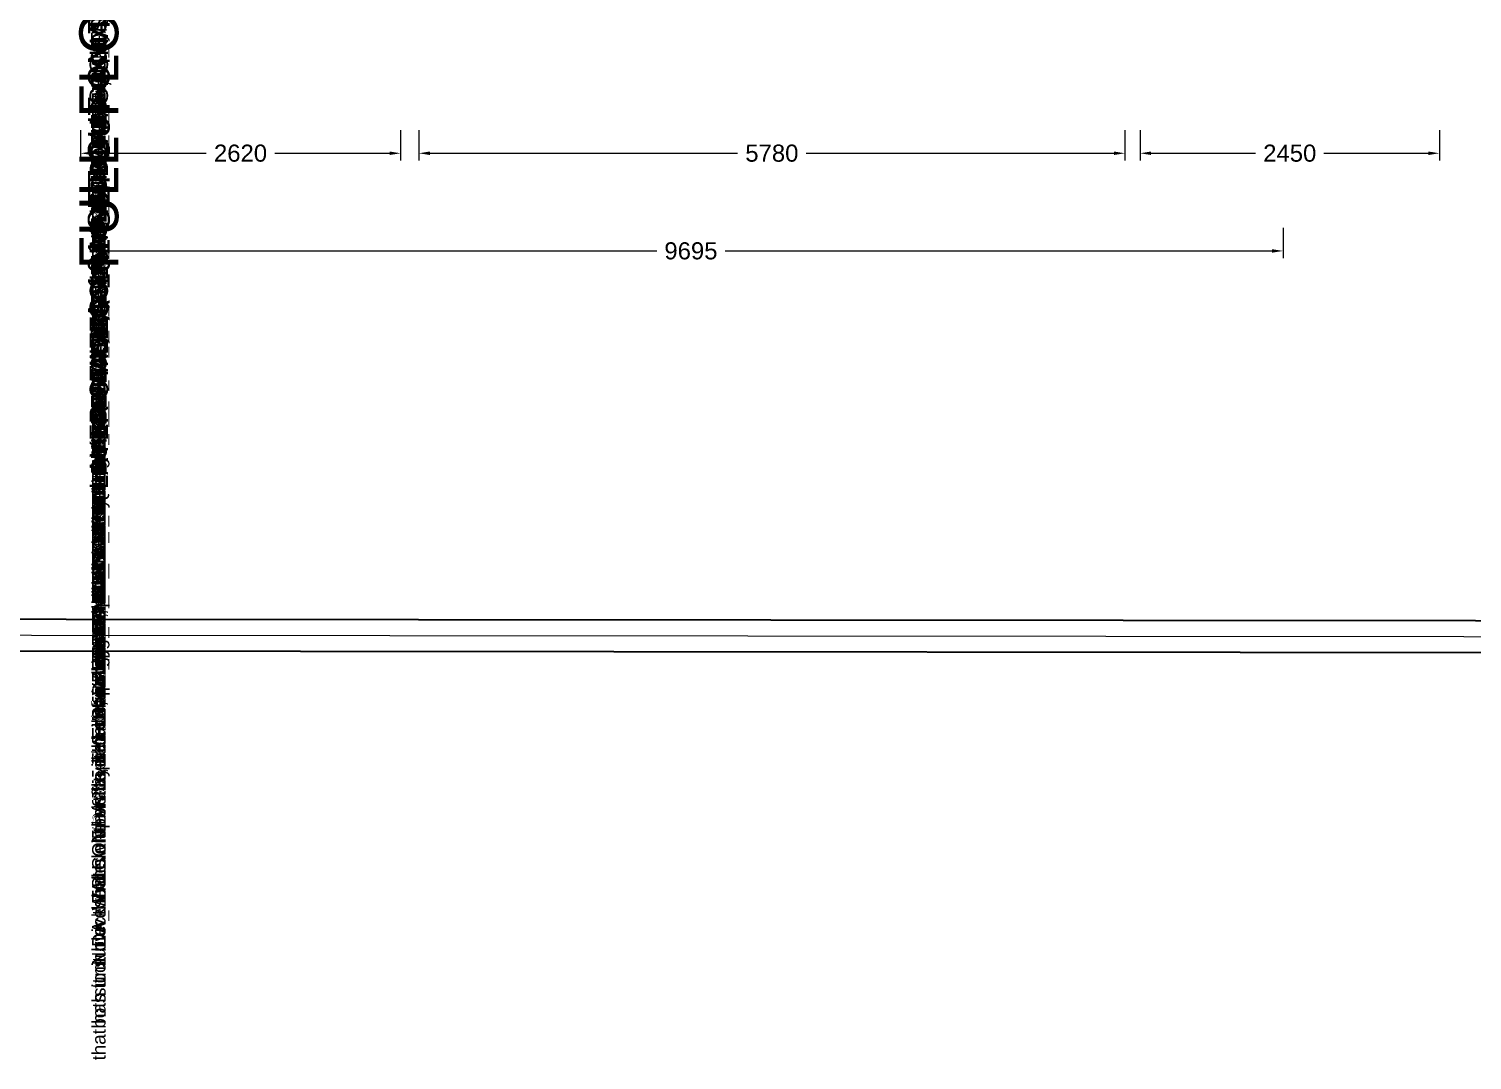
# Model space of a CAD drawing. Header units: millimetres. Extents: x 0 to 125073, y 0 to 71249.
# Drawn here: x 59631 to 71447, y 23091 to 31538 of the extents above; entities that cross this region are included whole.
import ezdxf
from ezdxf.enums import TextEntityAlignment as Align

# ---------------------------------------------------------------- set-up
doc = ezdxf.new("R2010")
doc.units = ezdxf.units.MM
doc.layers.add('boundary', color=20, linetype='Continuous', lineweight=25)
doc.layers.add('DA_WALL', color=7, linetype='Continuous', lineweight=35)
doc.layers.add('PROP-DIM', color=2, linetype='CONTINUOUS')
doc.layers.add('PROP-TEXT', color=3, linetype='CONTINUOUS')
doc.styles.get("Standard").update_dxf_attribs({"font": 'arial.ttf'})
doc.dimstyles.get("Standard").update_dxf_attribs({"dimtxt": 140, "dimasz": 90, "dimexe": 60, "dimexo": 60, "dimgap": 0.09, "dimtad": 1, "dimtih": 1, "dimtoh": 1, "dimdec": 4, "dimdsep": 46, "dimtxsty": 'Standard', "dimcen": 0.09, "dimazin": 3, "dimtfac": 1, "dimtdec": 4, "dimtmove": 0, "dimatfit": 3, "dimfxl": 1, "dimtolj": 1})

# ---------------------------------------------------------------- blocks, each defined once
blk = doc.blocks.new('Q34TQ34T4T444')
at = {"layer": 'boundary'}
blk.add_lwpolyline([(-59296, -21642), (-59325, -31184), (-59407, -31188), (-59405, -31549), (-59405, -31549), (-59405, -31549), (-59238, -35097), (-59229, -36769), (-59229, -36769), (-59229, -36769), (-38705, -36789), (-28372, -36770), (-28411, -33162), (-28468, -18451)], dxfattribs=at)
at = {"layer": 'DA_WALL'}
blk.add_lwpolyline([(-59228, -36899), (-38705, -36919), (-28241, -36899), (-28281, -33161), (-28338, -18576), (-22719, -18398), (-18332, -18590), (-8845, -18639), (52, -18631), (42, 176), (-3076, 1038), (-7905, 2462), (-13229, 2426), (-23008, 2411), (-26644, 2440), (-28540, 2484), (-39182, 2167), (-44944, 2013), (-44944, 2104), (-59118, 1905), (-59228, -36899)], dxfattribs=at)
blk.add_lwpolyline([(-58840, 1653), (-58899, -36640), (-38705, -36659), (-28503, -36640), (-28541, -33163), (-28599, -18325), (-22718, -18138), (-18325, -18330), (-8845, -18379), (-268, -18371), (-263, -9728), (-297, 0), (-3147, 788), (-7942, 2202), (-13228, 2166), (-23009, 2151), (-26648, 2180), (-28539, 2224), (-39174, 1907), (-45202, 1746), (-45203, 1840)], close=True, dxfattribs=at)
blk = doc.blocks.new('_CLOSEDFILLED')
at = {"color": 0, "linetype": 'BYBLOCK'}
blk.add_solid([(-1, 0.16), (0, 0), (-1, -0.16)], dxfattribs=at)
blk = doc.blocks.new('*D20')
for p, q in [((60054, 30709), (60054, 30459)), ((62674, 30709), (62674, 30459)), ((60144, 30519), (61084, 30519)), ((61644, 30519), (62584, 30519))]:
    blk.add_line(p, q)
at = {"layer": 'Defpoints'}
for p in [(60054, 30769), (62674, 30769), (60054, 30519)]:
    blk.add_point(p, dxfattribs=at)
at = {"layer": 'PROP-DIM', "xscale": 90, "yscale": 90, "rotation": 180}
blk.add_blockref('_CLOSEDFILLED', (60054, 30519), dxfattribs=at)
at = {"layer": 'PROP-DIM', "xscale": 90, "yscale": 90}
blk.add_blockref('_CLOSEDFILLED', (62674, 30519), dxfattribs=at)
at = {"layer": 'PROP-DIM', "insert": (61364, 30519), "char_height": 140, "attachment_point": 5}
blk.add_mtext('2620', dxfattribs=at)
blk = doc.blocks.new('*D21')
for p, q in [((62824, 30709), (62824, 30459)), ((68604, 30709), (68604, 30459)), ((62914, 30519), (65434, 30519)), ((65994, 30519), (68514, 30519))]:
    blk.add_line(p, q)
at = {"layer": 'Defpoints'}
for p in [(62824, 30769), (68604, 30769), (62824, 30519)]:
    blk.add_point(p, dxfattribs=at)
at = {"layer": 'PROP-DIM', "xscale": 90, "yscale": 90, "rotation": 180}
blk.add_blockref('_CLOSEDFILLED', (62824, 30519), dxfattribs=at)
at = {"layer": 'PROP-DIM', "xscale": 90, "yscale": 90}
blk.add_blockref('_CLOSEDFILLED', (68604, 30519), dxfattribs=at)
at = {"layer": 'PROP-DIM', "insert": (65714, 30519), "char_height": 140, "attachment_point": 5}
blk.add_mtext('5780', dxfattribs=at)
blk = doc.blocks.new('*D22')
for p, q in [((68729, 30709), (68729, 30459)), ((71179, 30709), (71179, 30459)), ((68819, 30519), (69674, 30519)), ((70234, 30519), (71089, 30519))]:
    blk.add_line(p, q)
at = {"layer": 'Defpoints'}
for p in [(68729, 30769), (71179, 30769), (68729, 30519)]:
    blk.add_point(p, dxfattribs=at)
at = {"layer": 'PROP-DIM', "xscale": 90, "yscale": 90, "rotation": 180}
blk.add_blockref('_CLOSEDFILLED', (68729, 30519), dxfattribs=at)
at = {"layer": 'PROP-DIM', "xscale": 90, "yscale": 90}
blk.add_blockref('_CLOSEDFILLED', (71179, 30519), dxfattribs=at)
at = {"layer": 'PROP-DIM', "insert": (69954, 30519), "char_height": 140, "attachment_point": 5}
blk.add_mtext('2450', dxfattribs=at)
blk = doc.blocks.new('*D23')
for p, q in [((60204, 29909), (60204, 29659)), ((69899, 29909), (69899, 29659)), ((60294, 29719), (64771.5, 29719)), ((65331.5, 29719), (69809, 29719))]:
    blk.add_line(p, q)
at = {"layer": 'Defpoints'}
for p in [(60204, 29969), (69899, 29969), (60204, 29719)]:
    blk.add_point(p, dxfattribs=at)
at = {"layer": 'PROP-DIM', "xscale": 90, "yscale": 90, "rotation": 180}
blk.add_blockref('_CLOSEDFILLED', (60204, 29719), dxfattribs=at)
at = {"layer": 'PROP-DIM', "xscale": 90, "yscale": 90}
blk.add_blockref('_CLOSEDFILLED', (69899, 29719), dxfattribs=at)
at = {"layer": 'PROP-DIM', "insert": (65051.5, 29719), "char_height": 140, "attachment_point": 5}
blk.add_mtext('9695', dxfattribs=at)

msp = doc.modelspace()

# ---------------------------------------------------------------- block references
msp.add_blockref('Q34TQ34T4T444', (115949.05898, 63344.49216))

# ---------------------------------------------------------------- texts
at = {"layer": 'PROP-TEXT'}
for s, height, p in [('FULL-FLOOR RESIDENCE — ROUND 1', 320, (60204, 29569)), ('DIMENSIONS IN MILLIMETRES — CONCEPT DRAWING, NOT FOR CONSTRUCTION', 130, (60204, 28309)), ('BUILDER GEOMETRY UNTOUCHED ON ITS ORIGINAL LAYERS; PROPOSAL ON PROP-*', 130, (60204, 27889)), ('ALL COLUMNS, BEAMS, SHAFTS, DUCTS AND VOIDS HONOURED', 150, (60204, 28729)), ('A-101 SET OUT ON THE BUILDER SHELL', 180, (60204, 29149)), ('   DA_DOTTED LINES  DA_ELEVATION FEATURE  DA_LINE  DA_CARPET AREA RERA', 110, (60204, 26729)), ('   DA_WALL  DA_DOOR  DA_WINDOW  DA_FURNITURE  DA_FURNITURE HIDDEN', 110, (60204, 26989)), ('   DA_DIMENSION  -CG-P-DIM  DA_GUIDE LINE  DA_DRG BORDER  boundary', 110, (60204, 25949)), ('   DA_HATCH  DA_SUNK HATCH  DA_COLUMN HATCH  DA_ALUMINIUM', 110, (60204, 26209)), ('   DA_TEXT IN SQ.FT  DA_TEXT 2  DA_Text 1  DA_TEXT  DA_LABL', 110, (60204, 26469)), ('   Leave layer 0, DA_COLUMN and DA_BUILDING LINE ON — the columns and', 110, (60204, 25689)), ('TO SEE THE DEVELOPER DRAWING ONLY — turn OFF every PROP-* layer.', 110, (60204, 24909)), ('TO COMPARE — developer state, plus PROP-WALL-NEW and PROP-TEXT back on.', 110, (60204, 24389)), ('TO SEE THE DESIGN ONLY — turn OFF:', 110, (60204, 27249)), ('LAYER STATES', 150, (60204, 27769)), ('   the slab edge are inside blocks that sit on those layers.', 110, (60204, 25429)), ('sit on DA_WALL and on layer 0.  Switching DA_WALL off therefore hides', 110, (60204, 23609)), ('Note: the developer file is built from nested blocks whose references', 110, (60204, 23869)), ('both unit blocks whole — walls, beams, parapets and all.  Everything', 110, (60204, 23349)), ('that has to survive that switch is copied on to PROP-SHELL.', 110, (60204, 23089))]:
    msp.add_text(s, height=height, rotation=90, dxfattribs=at).set_placement(p, align=Align.MIDDLE_LEFT)

# ---------------------------------------------------------------- dimensions: what is measured, and where the dimension line sits
at = {"layer": 'PROP-DIM'}
for base, p1, p2, picture, middle in [((60054, 30519), (60054, 30769), (62674, 30769), '*D20', (61364, 30519)), ((62824, 30519), (62824, 30769), (68604, 30769), '*D21', (65714, 30519)), ((68729, 30519), (68729, 30769), (71179, 30769), '*D22', (69954, 30519)), ((60204, 29719), (60204, 29969), (69899, 29969), '*D23', (65051.5, 29719))]:
    dim = msp.add_linear_dim(base=base, p1=p1, p2=p2, dimstyle='Standard', dxfattribs=at)
    dim.commit()
    dim.dimension.update_dxf_attribs({"geometry": picture, "text_midpoint": middle})

doc.saveas('drawing.dxf')
